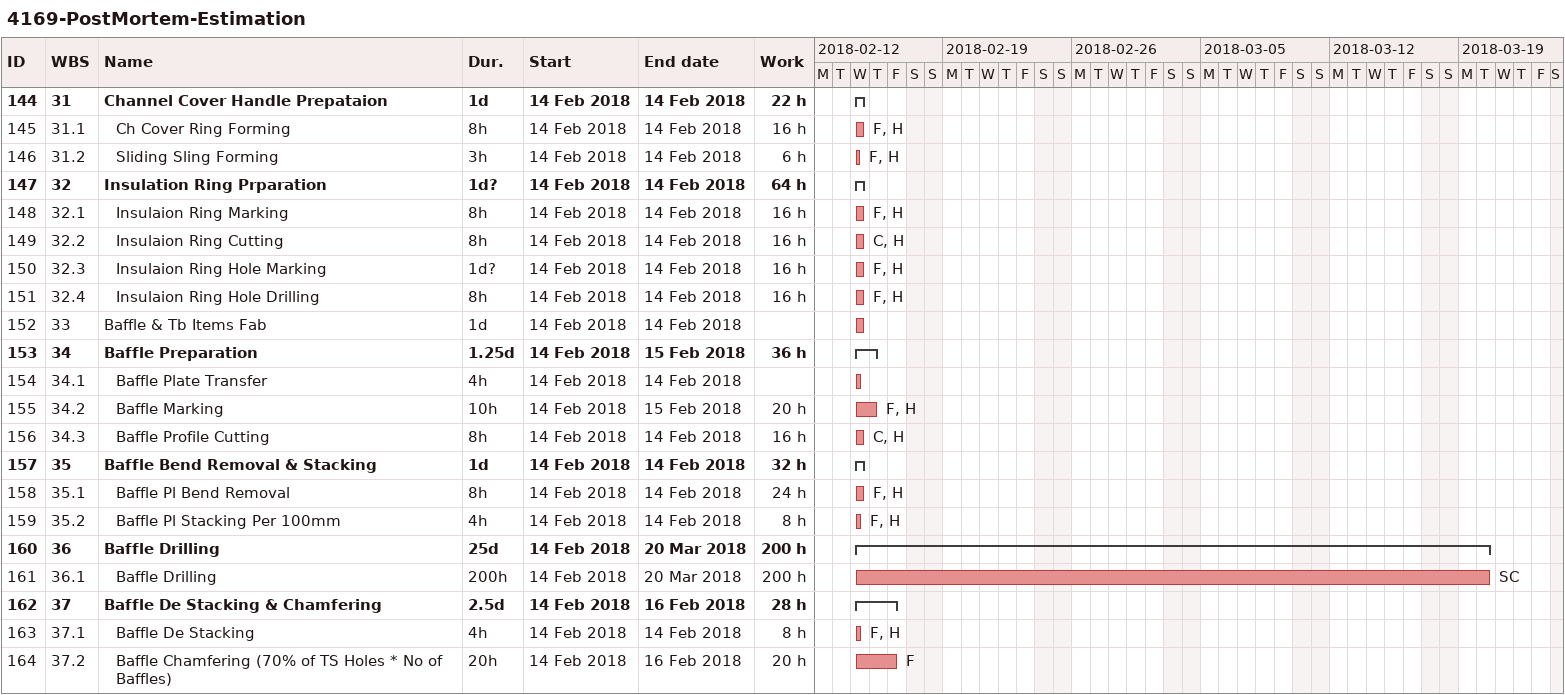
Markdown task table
4169-PostMortem-Estimation

| ID | WBS | Task | Duration | Start | Finish | Resources | Work (h) |
|---|---|---|---|---|---|---|---|
| 144 | 31 | **Channel Cover Handle Prepataion** | 1d | 2018-02-14 | 2018-02-14 |  | 22 |
| 145 | 31.1 | Ch Cover Ring Forming | 8h | 2018-02-14 | 2018-02-14 | F, H | 16 |
| 146 | 31.2 | Sliding Sling Forming | 3h | 2018-02-14 | 2018-02-14 | F, H | 6 |
| 147 | 32 | **Insulation Ring Prparation** | 1d? | 2018-02-14 | 2018-02-14 |  | 64 |
| 148 | 32.1 | Insulaion Ring Marking | 8h | 2018-02-14 | 2018-02-14 | F, H | 16 |
| 149 | 32.2 | Insulaion Ring Cutting | 8h | 2018-02-14 | 2018-02-14 | C, H | 16 |
| 150 | 32.3 | Insulaion Ring Hole Marking | 1d? | 2018-02-14 | 2018-02-14 | F, H | 16 |
| 151 | 32.4 | Insulaion Ring Hole Drilling | 8h | 2018-02-14 | 2018-02-14 | F, H | 16 |
| 152 | 33 | Baffle & Tb Items Fab | 1d | 2018-02-14 | 2018-02-14 |  |  |
| 153 | 34 | **Baffle Preparation** | 1.25d | 2018-02-14 | 2018-02-15 |  | 36 |
| 154 | 34.1 | Baffle Plate Transfer | 4h | 2018-02-14 | 2018-02-14 |  |  |
| 155 | 34.2 | Baffle Marking | 10h | 2018-02-14 | 2018-02-15 | F, H | 20 |
| 156 | 34.3 | Baffle Profile Cutting | 8h | 2018-02-14 | 2018-02-14 | C, H | 16 |
| 157 | 35 | **Baffle Bend Removal & Stacking** | 1d | 2018-02-14 | 2018-02-14 |  | 32 |
| 158 | 35.1 | Baffle Pl Bend Removal | 8h | 2018-02-14 | 2018-02-14 | F, H | 24 |
| 159 | 35.2 | Baffle Pl Stacking Per 100mm | 4h | 2018-02-14 | 2018-02-14 | F, H | 8 |
| 160 | 36 | **Baffle Drilling** | 25d | 2018-02-14 | 2018-03-20 |  | 200 |
| 161 | 36.1 | Baffle Drilling | 200h | 2018-02-14 | 2018-03-20 | SC | 200 |
| 162 | 37 | **Baffle De Stacking & Chamfering** | 2.5d | 2018-02-14 | 2018-02-16 |  | 28 |
| 163 | 37.1 | Baffle De Stacking | 4h | 2018-02-14 | 2018-02-14 | F, H | 8 |
| 164 | 37.2 | Baffle Chamfering (70% of TS Holes * No of Baffles) | 20h | 2018-02-14 | 2018-02-16 | F | 20 |
